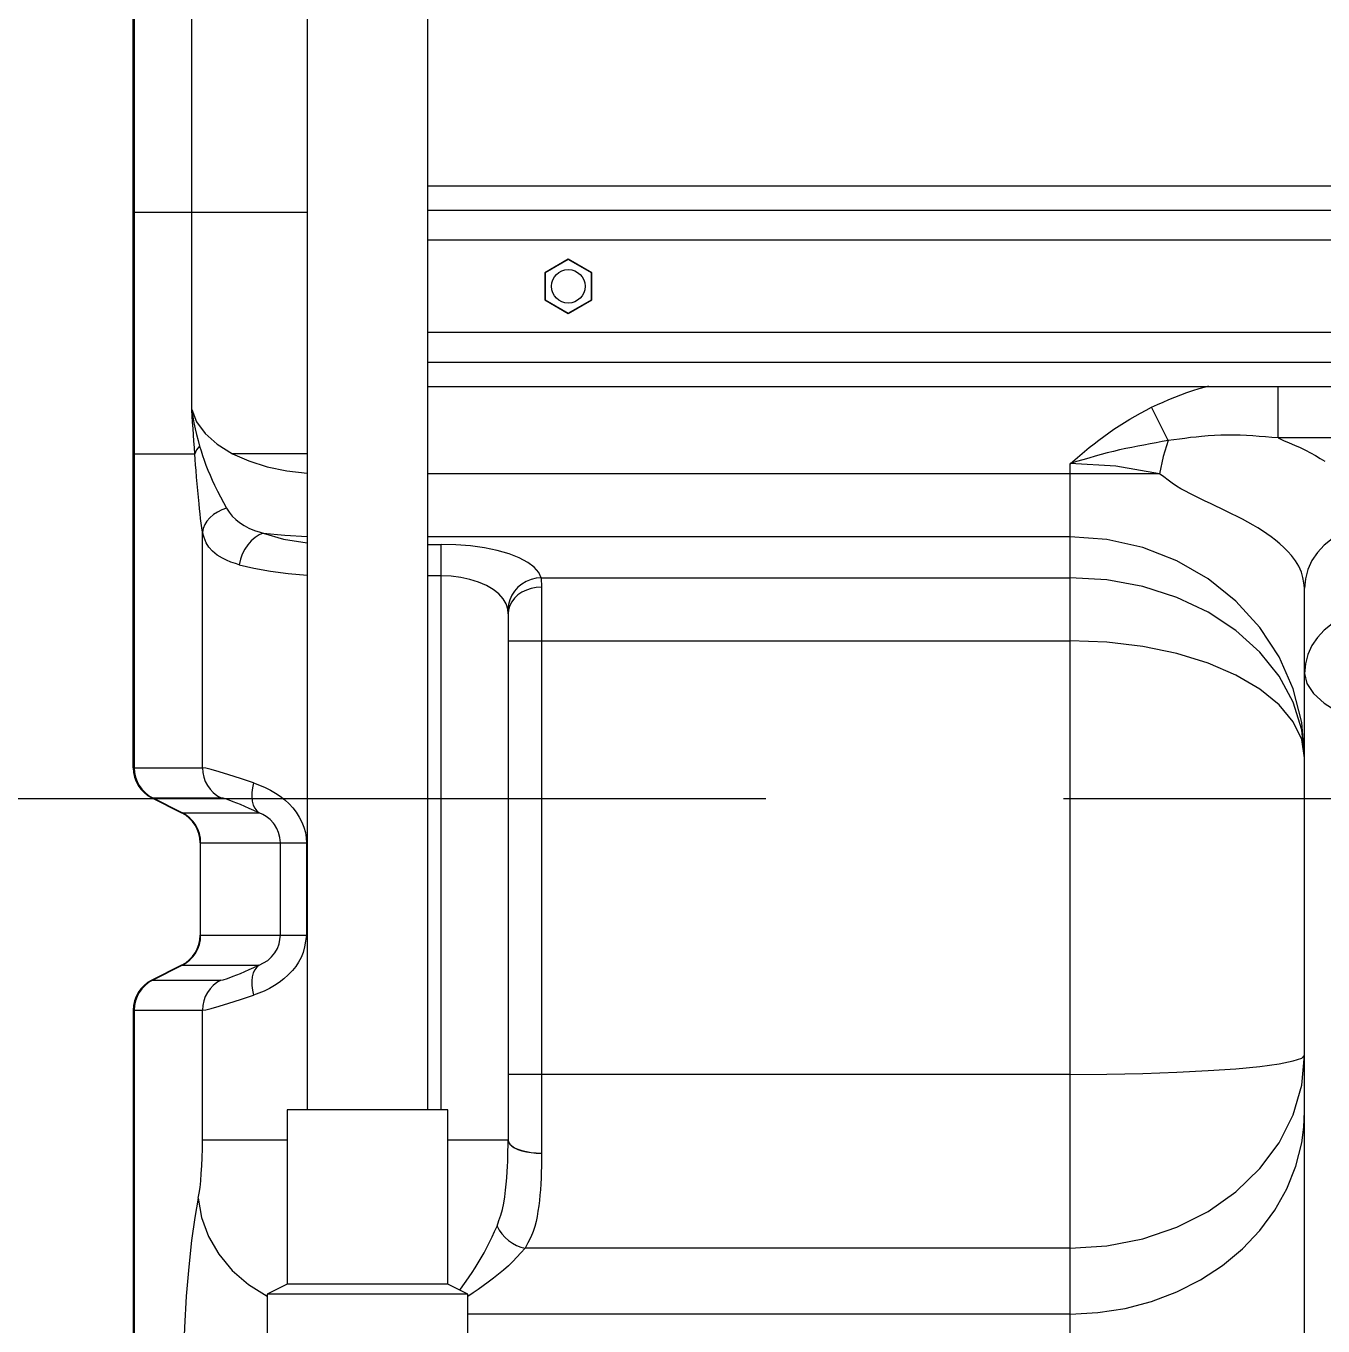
# Model space of a CAD drawing. Units: millimetres at full size. Extents: x -2744 to 2564, y -1956 to 1957.
# Drawn here: x 477.4 to 671.2, y -1585.5 to -1391.4 of the extents above; entities that cross this region are included whole.
import ezdxf

# ---------------------------------------------------------------- set-up
doc = ezdxf.new("R2010")
doc.units = ezdxf.units.MM
doc.header["$LTSCALE"] = 7
doc.linetypes.add('USER2', pattern=[50.8, 31.75, -6.35, 6.35, -6.35])
doc.layers.add('0-1_LY_1', color=7, linetype='Continuous')

msp = doc.modelspace()

# ---------------------------------------------------------------- linework, layer by layer
at = {"layer": '0-1_LY_1'}
for p, q in [((519.407, -1129.263), (519.407, -1553.263)), ((537.407, -1553.263), (537.407, -1129.263)), ((493.407, -1502.173), (493.407, -1388.353)), ((502.151, -1419.178), (502.151, -1388.353)), ((537.407, -1415.263), (808.572, -1415.263)), ((537.407, -1418.881), (801.336, -1418.881)), ((493.407, -1419.178), (519.407, -1419.178)), ((804.872, -1423.353), (537.407, -1423.353)), ((558.407, -1426.221), (554.907, -1428.242)), ((558.407, -1426.263), (554.943, -1428.263)), ((561.907, -1428.242), (558.407, -1426.221)), ((561.872, -1428.263), (558.407, -1426.263)), ((554.907, -1428.242), (554.907, -1432.284)), ((561.872, -1432.263), (561.872, -1428.263)), ((561.907, -1432.284), (561.907, -1428.242)), ((558.407, -1434.263), (561.872, -1432.263)), ((801.336, -1441.645), (537.407, -1441.645)), ((808.572, -1445.263), (537.407, -1445.263)), ((648.039, -1453.285), (645.536, -1448.309)), ((493.407, -1455.263), (502.603, -1455.263)), ((493.557, -1455.263), (493.557, -1502.173)), ((519.407, -1455.263), (508.237, -1455.263)), ((633.407, -1610.263), (633.407, -1456.744)), ((646.734, -1458.261), (537.407, -1458.261)), ((633.407, -1467.658), (537.407, -1467.658)), ((537.407, -1468.797), (539.407, -1468.797)), ((539.407, -1553.263), (539.407, -1468.797)), ((539.407, -1473.496), (537.407, -1473.496)), ((554.352, -1473.787), (554.407, -1475.184)), ((554.352, -1473.787), (633.407, -1473.787)), ((554.407, -1475.184), (554.407, -1559.7)), ((668.407, -1635.263), (668.407, -1475.365)), ((549.407, -1479.184), (549.37, -1478.486)), ((549.407, -1479.184), (549.407, -1557.74)), ((549.407, -1483.184), (633.407, -1483.184)), ((493.407, -1502.173), (503.748, -1502.173)), ((496.171, -1506.645), (506.491, -1506.645)), ((496.171, -1506.645), (500.644, -1508.881)), ((500.739, -1508.881), (496.3, -1506.645)), ((500.644, -1508.881), (512.232, -1508.881)), ((503.407, -1513.353), (519.28, -1513.353)), ((503.407, -1513.353), (503.407, -1527.173)), ((503.482, -1527.173), (503.482, -1513.353)), ((515.397, -1527.173), (515.397, -1513.353)), ((519.28, -1513.353), (519.28, -1527.173)), ((503.407, -1527.173), (519.28, -1527.173)), ((500.644, -1531.645), (496.171, -1533.881)), ((496.3, -1533.881), (500.739, -1531.645)), ((500.644, -1531.645), (512.232, -1531.645)), ((496.171, -1533.881), (506.491, -1533.881)), ((493.407, -1538.353), (503.748, -1538.353)), ((493.407, -1538.353), (493.407, -1635.263)), ((493.557, -1538.353), (493.557, -1635.263)), ((633.407, -1547.942), (549.407, -1547.942)), ((540.407, -1553.263), (516.407, -1553.263)), ((516.407, -1553.263), (516.407, -1579.263)), ((540.407, -1579.263), (540.407, -1553.263)), ((549.407, -1557.757), (540.407, -1557.757)), ((549.407, -1557.757), (549.407, -1557.74)), ((554.407, -1559.7), (554.407, -1559.72)), ((633.407, -1573.923), (551.958, -1573.923)), ((516.407, -1579.263), (513.407, -1580.763)), ((540.407, -1579.263), (516.407, -1579.263)), ((543.407, -1580.763), (540.407, -1579.263)), ((543.407, -1580.763), (513.407, -1580.763)), ((513.407, -1580.763), (513.407, -1596.263)), ((543.407, -1596.263), (543.407, -1580.763)), ((633.407, -1583.738), (543.407, -1583.738))]:
    msp.add_line(p, q, dxfattribs=at)
at = {"layer": '0-1_LY_1', "linetype": 'USER2'}
msp.add_line((365.669, -1506.763), (687.407, -1506.763), dxfattribs=at)
at = {"layer": '0-1_LY_1'}
for points in [[(496.3, -1383.881), (495.709, -1384.232), (495.171, -1384.662), (494.698, -1385.163), (494.298, -1385.724), (493.978, -1386.336), (493.745, -1386.987), (493.604, -1387.663), (493.557, -1388.353), (493.557, -1419.178)], [(493.557, -1419.178), (493.557, -1420.088), (493.557, -1420.997), (493.557, -1421.906), (493.557, -1422.815), (493.557, -1423.724), (493.557, -1424.633), (493.557, -1425.542), (493.557, -1426.451), (493.557, -1427.36), (493.557, -1428.269), (493.557, -1429.178), (493.557, -1430.178), (493.557, -1431.178), (493.557, -1432.178), (493.557, -1433.178), (493.557, -1434.178), (493.557, -1435.178), (493.557, -1436.178), (493.557, -1437.178), (493.557, -1438.178), (493.557, -1439.178), (493.557, -1440.251), (493.557, -1441.323), (493.557, -1442.395), (493.557, -1443.468), (493.557, -1444.54), (493.557, -1445.612), (493.557, -1446.685), (493.557, -1447.757), (493.557, -1448.829), (493.557, -1449.901), (493.557, -1450.974), (493.557, -1452.046), (493.557, -1453.118), (493.557, -1454.191), (493.557, -1455.263)], [(502.151, -1448.672), (502.151, -1447.82), (502.151, -1446.968), (502.151, -1446.115), (502.151, -1445.263), (502.151, -1444.263), (502.151, -1443.263), (502.151, -1442.263), (502.151, -1441.263), (502.151, -1440.263), (502.151, -1439.263), (502.151, -1438.263), (502.151, -1437.263), (502.151, -1436.263), (502.151, -1435.263), (502.151, -1434.191), (502.151, -1433.118), (502.151, -1432.046), (502.151, -1430.974), (502.151, -1429.901), (502.151, -1428.829), (502.151, -1427.757), (502.151, -1426.685), (502.151, -1425.612), (502.151, -1424.54), (502.151, -1423.468), (502.151, -1422.395), (502.151, -1421.323), (502.151, -1420.251), (502.151, -1419.178)], [(804.872, -1423.353), (804.872, -1437.173), (537.407, -1437.173)], [(554.943, -1428.263), (554.943, -1432.263), (558.407, -1434.263)], [(554.907, -1432.284), (558.407, -1434.304), (561.907, -1432.284)], [(645.536, -1448.309), (646.408, -1447.937), (647.278, -1447.556), (648.147, -1447.174), (649.019, -1446.802), (649.899, -1446.449), (650.789, -1446.125), (651.724, -1445.824), (652.667, -1445.544), (653.609, -1445.263), (654.093, -1445.135)], [(813.108, -1452.91), (664.449, -1452.91), (664.449, -1445.263)], [(502.151, -1448.672), (502.154, -1448.694), (502.161, -1448.749), (502.188, -1448.958), (502.302, -1449.753), (502.467, -1450.64), (502.665, -1451.522), (502.88, -1452.401), (503.1, -1453.278), (503.311, -1454.157)], [(502.151, -1448.672), (502.864, -1450.512), (504.143, -1452.257), (505.952, -1453.856), (508.237, -1455.263)], [(502.603, -1455.263), (502.539, -1454.325), (502.474, -1453.387), (502.409, -1452.449), (502.344, -1451.511), (502.279, -1450.573), (502.216, -1449.635), (502.153, -1448.697), (502.151, -1448.672)], [(633.407, -1456.744), (633.431, -1456.723), (634.118, -1456.117), (634.813, -1455.521), (635.517, -1454.933), (636.228, -1454.356), (636.948, -1453.789), (637.676, -1453.231), (638.412, -1452.685), (639.155, -1452.149), (639.92, -1451.616), (640.694, -1451.097), (641.479, -1450.595), (642.275, -1450.112), (643.083, -1449.649), (643.899, -1449.199), (644.718, -1448.756), (645.536, -1448.309)], [(648.039, -1453.285), (647.13, -1453.458), (646.221, -1453.627), (645.311, -1453.795), (644.401, -1453.963), (643.492, -1454.134), (642.584, -1454.313), (641.678, -1454.5), (640.775, -1454.699), (639.851, -1454.917), (638.93, -1455.149), (638.012, -1455.392), (637.096, -1455.644), (636.18, -1455.904), (635.265, -1456.172), (634.353, -1456.448), (633.444, -1456.733), (633.407, -1456.744)], [(648.039, -1453.285), (647.273, -1455.683), (646.734, -1458.261)], [(664.449, -1452.91), (663.508, -1452.837), (662.566, -1452.758), (661.625, -1452.679), (660.683, -1452.606), (659.741, -1452.545), (658.798, -1452.5), (657.836, -1452.476), (656.873, -1452.476), (655.91, -1452.496), (654.947, -1452.538), (653.986, -1452.601), (653.026, -1452.682), (652.193, -1452.768), (651.361, -1452.864), (650.53, -1452.968), (649.7, -1453.075), (648.87, -1453.182), (648.039, -1453.285)], [(664.449, -1452.91), (665.27, -1453.27), (666.093, -1453.624), (666.915, -1453.982), (667.731, -1454.35), (668.538, -1454.738), (669.288, -1455.128), (670.025, -1455.541), (670.752, -1455.973), (671.416, -1456.39)], [(503.311, -1454.157), (502.841, -1454.696), (502.603, -1455.263)], [(503.748, -1466.996), (503.657, -1466.316), (503.567, -1465.636), (503.481, -1464.955), (503.393, -1464.215), (503.312, -1463.473), (503.236, -1462.731), (503.139, -1461.742), (503.046, -1460.752), (502.958, -1459.762), (502.874, -1458.772), (502.795, -1457.781), (502.73, -1456.942), (502.666, -1456.102), (502.603, -1455.263)], [(503.311, -1454.157), (503.536, -1454.843), (503.76, -1455.528), (503.993, -1456.211), (504.271, -1456.975), (504.567, -1457.733), (504.881, -1458.484), (505.212, -1459.227), (505.56, -1459.962), (505.996, -1460.832), (506.446, -1461.694), (506.902, -1462.553), (507.356, -1463.413)], [(508.237, -1455.263), (510.679, -1456.342), (513.4, -1457.199), (516.334, -1457.813), (519.407, -1458.168)], [(646.734, -1458.261), (640.2, -1457.127), (633.407, -1456.744)], [(668.407, -1475.365), (668.268, -1474.549), (668.129, -1473.733), (667.924, -1472.939), (667.542, -1472.067), (667.03, -1471.251), (666.432, -1470.486), (665.877, -1469.864), (665.294, -1469.275), (664.686, -1468.717), (664.054, -1468.187), (663.42, -1467.698), (662.768, -1467.231), (662.101, -1466.784), (661.421, -1466.355), (660.732, -1465.942), (659.937, -1465.489), (659.135, -1465.052), (658.325, -1464.629), (657.51, -1464.218), (656.689, -1463.817), (655.917, -1463.448), (655.144, -1463.083), (654.37, -1462.718), (653.559, -1462.332), (652.749, -1461.943), (651.94, -1461.548), (651.264, -1461.213), (650.593, -1460.866), (649.934, -1460.501), (649.291, -1460.11), (648.639, -1459.668), (648.001, -1459.204), (647.369, -1458.73), (646.734, -1458.261)], [(507.356, -1463.413), (506.646, -1463.656), (505.984, -1463.975), (505.384, -1464.364), (504.862, -1464.813), (504.428, -1465.313), (504.093, -1465.852), (503.864, -1466.417), (503.748, -1466.996)], [(507.356, -1463.413), (507.765, -1464.003), (508.197, -1464.575), (508.717, -1465.1), (509.302, -1465.558), (509.979, -1465.99), (510.689, -1466.362), (511.515, -1466.713), (512.365, -1467.001), (512.817, -1467.133)], [(511.402, -1504.409), (509.42, -1503.751), (507.685, -1503.196), (506.228, -1502.754), (505.073, -1502.433), (504.242, -1502.238), (503.748, -1502.173), (503.748, -1466.996)], [(509.224, -1471.832), (508.668, -1471.665), (508.011, -1471.441), (507.368, -1471.18), (506.744, -1470.875), (505.957, -1470.395), (505.239, -1469.814), (504.705, -1469.231), (504.288, -1468.568), (503.995, -1467.792), (503.748, -1466.996)], [(512.817, -1467.133), (512.205, -1467.389), (511.609, -1467.767), (511.047, -1468.257), (510.533, -1468.846), (510.083, -1469.517), (509.708, -1470.252), (509.419, -1471.031), (509.224, -1471.832)], [(512.817, -1467.133), (515.853, -1468.013), (519.407, -1468.58)], [(512.817, -1467.133), (516.075, -1467.442), (519.407, -1467.617)], [(678.407, -1466.237), (676.843, -1466.349), (675.317, -1466.684), (673.868, -1467.232), (672.53, -1467.98), (671.336, -1468.91), (670.317, -1470), (669.497, -1471.221), (668.897, -1472.544), (668.531, -1473.937), (668.407, -1475.365)], [(554.352, -1473.787), (553.997, -1472.988), (553.32, -1472.216), (552.338, -1471.49), (551.071, -1470.824), (549.548, -1470.234), (547.801, -1469.732), (545.87, -1469.33), (543.796, -1469.036), (541.626, -1468.857), (539.407, -1468.797)], [(668.407, -1500.547), (667.977, -1495.402), (666.694, -1490.384), (664.593, -1485.616), (661.723, -1481.215), (658.156, -1477.291), (653.98, -1473.939), (649.297, -1471.242), (644.223, -1469.267), (638.883, -1468.063), (633.407, -1467.658)], [(509.224, -1471.832), (511.427, -1472.368), (513.895, -1472.81), (516.575, -1473.148), (519.407, -1473.374)], [(549.37, -1478.486), (549.134, -1477.686), (548.683, -1476.915), (548.028, -1476.188), (547.183, -1475.522), (546.168, -1474.932), (545.003, -1474.43), (543.716, -1474.028), (542.333, -1473.734), (540.887, -1473.556), (539.407, -1473.496)], [(554.352, -1473.787), (553.587, -1473.864), (552.84, -1474.051), (552.129, -1474.342), (551.47, -1474.732), (550.88, -1475.211), (550.372, -1475.768), (549.959, -1476.389), (549.65, -1477.059), (549.452, -1477.764), (549.37, -1478.486)], [(554.407, -1475.184), (553.625, -1475.233), (552.862, -1475.38), (552.138, -1475.62), (551.469, -1475.948), (550.872, -1476.356), (550.362, -1476.833), (549.952, -1477.368), (549.652, -1477.948), (549.469, -1478.558), (549.407, -1479.184)], [(668.407, -1500.689), (667.977, -1496.481), (666.694, -1492.376), (664.593, -1488.476), (661.723, -1484.877), (658.156, -1481.667), (653.98, -1478.925), (649.297, -1476.719), (644.223, -1475.104), (638.883, -1474.118), (633.407, -1473.787)], [(678.407, -1478.932), (676.843, -1479.044), (675.317, -1479.379), (673.868, -1479.927), (672.53, -1480.675), (671.336, -1481.605), (670.317, -1482.695), (669.497, -1483.916), (668.897, -1485.239), (668.531, -1486.632), (668.407, -1488.06)], [(668.407, -1500.689), (667.977, -1497.951), (666.694, -1495.28), (664.593, -1492.742), (661.723, -1490.4), (658.156, -1488.311), (653.98, -1486.527), (649.297, -1485.092), (644.223, -1484.041), (638.883, -1483.4), (633.407, -1483.184)], [(668.407, -1488.06), (668.735, -1489.588), (669.713, -1491.086), (671.322, -1492.528), (673.533, -1493.887), (676.303, -1495.136), (679.581, -1496.253), (683.306, -1497.216), (687.407, -1498.007)], [(493.557, -1502.173), (493.604, -1502.862), (493.745, -1503.539), (493.978, -1504.189), (494.298, -1504.801), (494.698, -1505.363), (495.171, -1505.864), (495.709, -1506.294), (496.3, -1506.645)], [(503.748, -1502.173), (503.795, -1502.862), (503.937, -1503.539), (504.169, -1504.189), (504.489, -1504.801), (504.889, -1505.363), (505.363, -1505.864), (505.9, -1506.294), (506.491, -1506.645)], [(511.402, -1504.409), (511.232, -1505.143), (511.141, -1505.859), (511.131, -1506.539), (511.201, -1507.168), (511.351, -1507.729), (511.577, -1508.209), (511.873, -1508.596), (512.232, -1508.881)], [(511.402, -1504.409), (512.25, -1504.761), (513.098, -1505.114), (513.926, -1505.507), (514.656, -1505.931), (515.353, -1506.41), (516.04, -1506.952), (516.685, -1507.542), (517.252, -1508.155), (517.765, -1508.813), (518.221, -1509.524), (518.608, -1510.276), (518.91, -1511.042), (519.127, -1511.836), (519.245, -1512.647), (519.28, -1513.353)], [(512.232, -1508.881), (510.745, -1508.223), (509.444, -1507.668), (508.351, -1507.226), (507.485, -1506.905), (506.862, -1506.71), (506.491, -1506.645)], [(503.482, -1513.353), (503.435, -1512.663), (503.293, -1511.987), (503.06, -1511.336), (502.741, -1510.724), (502.341, -1510.163), (501.867, -1509.662), (501.33, -1509.232), (500.739, -1508.881)], [(515.397, -1513.353), (515.29, -1512.577), (515.134, -1511.814), (514.877, -1511.206), (514.524, -1510.644), (514.375, -1510.448), (513.863, -1509.892), (513.268, -1509.43), (512.756, -1509.145), (512.232, -1508.881)], [(500.739, -1531.645), (501.33, -1531.294), (501.867, -1530.864), (502.341, -1530.363), (502.741, -1529.801), (503.06, -1529.189), (503.293, -1528.539), (503.435, -1527.862), (503.482, -1527.173)], [(519.28, -1527.173), (519.15, -1528.037), (519.021, -1528.901), (518.815, -1529.743), (518.511, -1530.477), (518.12, -1531.174), (517.678, -1531.83), (517.188, -1532.447), (516.578, -1533.09), (515.914, -1533.68), (515.23, -1534.203), (514.512, -1534.679), (513.745, -1535.121), (512.949, -1535.508), (512.179, -1535.82), (511.402, -1536.117)], [(512.232, -1531.645), (512.879, -1531.301), (513.505, -1530.926), (514.085, -1530.418), (514.574, -1529.81), (514.958, -1529.158), (515.215, -1528.458), (515.322, -1527.819), (515.397, -1527.173)], [(506.491, -1533.881), (506.862, -1533.816), (507.485, -1533.621), (508.351, -1533.299), (509.444, -1532.858), (510.745, -1532.303), (512.232, -1531.645)], [(512.232, -1531.645), (511.873, -1531.93), (511.577, -1532.317), (511.351, -1532.797), (511.201, -1533.358), (511.131, -1533.987), (511.141, -1534.667), (511.232, -1535.383), (511.402, -1536.117)], [(496.3, -1533.881), (495.709, -1534.232), (495.171, -1534.662), (494.698, -1535.163), (494.298, -1535.724), (493.978, -1536.336), (493.745, -1536.987), (493.604, -1537.663), (493.557, -1538.353)], [(506.491, -1533.881), (505.9, -1534.232), (505.363, -1534.662), (504.889, -1535.163), (504.489, -1535.724), (504.169, -1536.336), (503.937, -1536.987), (503.795, -1537.663), (503.748, -1538.353)], [(516.407, -1557.757), (503.748, -1557.757), (503.748, -1538.353), (504.242, -1538.288), (505.073, -1538.093), (506.228, -1537.771), (507.685, -1537.33), (509.42, -1536.775), (511.402, -1536.117)], [(633.407, -1547.942), (638.883, -1547.907), (644.223, -1547.801), (649.297, -1547.628), (653.98, -1547.391), (658.156, -1547.097), (661.723, -1546.752), (664.593, -1546.366), (666.694, -1545.948), (667.977, -1545.507), (668.407, -1545.056)], [(633.407, -1573.923), (638.883, -1573.568), (644.223, -1572.51), (649.297, -1570.777), (653.98, -1568.41), (658.156, -1565.468), (661.723, -1562.023), (664.593, -1558.161), (666.694, -1553.976), (667.977, -1549.571), (668.407, -1545.056)], [(633.407, -1583.738), (637.521, -1583.528), (641.578, -1582.901), (645.522, -1581.865), (649.297, -1580.434), (652.852, -1578.63), (656.138, -1576.476), (659.109, -1574.002), (661.723, -1571.243), (663.945, -1568.238), (665.743, -1565.027), (667.093, -1561.655), (667.977, -1558.169), (668.3, -1555.805), (668.407, -1553.427)], [(503.134, -1566.418), (503.267, -1565.691), (503.388, -1564.828), (503.494, -1563.845), (503.583, -1562.757), (503.654, -1561.584), (503.706, -1560.345), (503.737, -1559.063), (503.748, -1557.757)], [(547.775, -1570.613), (548.046, -1569.788), (548.317, -1568.963), (548.559, -1568.131), (548.771, -1567.182), (548.928, -1566.221), (549.049, -1565.253), (549.146, -1564.317), (549.227, -1563.38), (549.29, -1562.443), (549.33, -1561.685), (549.36, -1560.927), (549.382, -1560.168), (549.395, -1559.409), (549.402, -1558.583), (549.407, -1557.757)], [(549.407, -1557.74), (549.469, -1558.047), (549.652, -1558.346), (549.952, -1558.63), (550.362, -1558.892), (550.872, -1559.126), (551.469, -1559.326), (552.138, -1559.486), (552.862, -1559.604), (553.625, -1559.676), (554.407, -1559.7)], [(549.407, -1557.757), (549.469, -1558.064), (549.653, -1558.364), (549.953, -1558.648), (550.363, -1558.911), (550.873, -1559.145), (551.469, -1559.345), (552.138, -1559.506), (552.863, -1559.624), (553.626, -1559.696), (554.407, -1559.72)], [(554.407, -1559.72), (554.4, -1560.705), (554.389, -1561.69), (554.37, -1562.562), (554.339, -1563.434), (554.295, -1564.305), (554.236, -1565.175), (554.167, -1565.981), (554.083, -1566.786), (553.984, -1567.591), (553.87, -1568.396), (553.745, -1569.163), (553.592, -1569.924), (553.4, -1570.674), (553.157, -1571.405), (552.788, -1572.256), (552.373, -1573.09), (551.958, -1573.923)], [(503.134, -1566.418), (502.6, -1569.324), (502.117, -1572.774), (501.693, -1576.708), (501.336, -1581.059), (501.052, -1585.751), (500.845, -1590.706), (500.72, -1595.838), (500.678, -1601.059)], [(503.134, -1566.418), (503.615, -1569.317), (504.642, -1572.136), (506.184, -1574.793), (508.199, -1577.215), (510.629, -1579.333), (513.407, -1581.088)], [(542.218, -1580.182), (542.672, -1579.514), (543.129, -1578.849), (543.584, -1578.182), (544.035, -1577.512), (544.478, -1576.836), (544.944, -1576.094), (545.394, -1575.342), (545.827, -1574.58), (546.239, -1573.807), (546.636, -1573.014), (547.018, -1572.215), (547.395, -1571.413), (547.775, -1570.613)], [(547.775, -1570.613), (548.096, -1571.207), (548.494, -1571.77), (548.96, -1572.289), (549.485, -1572.756), (550.059, -1573.159), (550.671, -1573.493), (551.308, -1573.749), (551.958, -1573.923)], [(551.958, -1573.923), (551.34, -1574.578), (550.725, -1575.236), (550.103, -1575.887), (549.463, -1576.519), (548.742, -1577.172), (547.995, -1577.795), (547.226, -1578.395), (546.444, -1578.976), (545.691, -1579.516), (544.935, -1580.049), (544.176, -1580.579), (543.419, -1581.111)]]:
    msp.add_lwpolyline(points, dxfattribs=at)
msp.add_circle((558.407, -1430.263), 2.5, dxfattribs=at)
for centre, start, end in [((498.407, -1502.173), 180, 243.43495), ((498.407, -1513.353), 0, 63.43495), ((498.407, -1527.173), 296.56505, 0), ((498.407, -1538.353), 116.56505, 180)]:
    msp.add_arc(centre, 5, start, end, dxfattribs=at)

doc.saveas('drawing.dxf')
